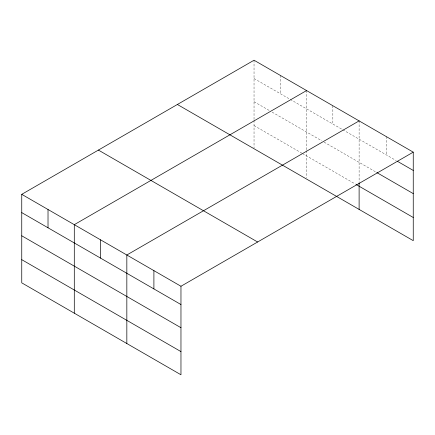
<?xml version="1.0" encoding="UTF-8"?>
<svg xmlns="http://www.w3.org/2000/svg" width="435" height="435" viewBox="0 0 435 435"><rect width="100%" height="100%" fill="white"/><g stroke="black" fill="none" stroke-linecap="round" stroke-linejoin="round"><path stroke-width="0.33" stroke-dasharray="2.17 1.63" d="M254.035 78.512L289.645 99.071M290.227 99.408L342.187 129.407M342.769 129.744L396.187 160.586M254.035 101.687L269.792 110.789M272.131 112.138L321.753 140.788M324.086 142.136L376.183 172.211M254.035 125.568L301.906 153.207M302.488 153.544L355.612 184.212M386.182 136.525L386.182 154.811M359.114 120.897L359.114 182.254M332.846 105.727L332.846 124.013M306.572 90.562L306.572 149.934M306.572 150.597L306.572 177.752M280.303 75.396L280.303 93.677M254.035 60.226L254.035 119.598M254.035 120.261L254.035 148.079"/><path stroke-width="0.65" d="M413.25 152.152L254.035 60.226L21.75 194.336L21.75 282.848L180.965 374.774L180.965 286.257L413.25 152.152L413.25 240.664L336.347 196.267M306.572 90.562L74.293 224.667L74.293 313.184M359.114 120.897L126.835 255.002L126.835 343.519M397.362 161.265L413.25 170.438M376.77 172.548L413.25 193.613M356.2 184.549L413.25 217.489M177.377 104.482L336.598 196.408M98.402 150.08L257.623 242.001M21.75 194.336L180.965 286.257M21.75 212.617L180.965 304.543M21.75 235.797L180.965 327.718M21.75 259.673L180.965 351.6M359.114 182.917L359.114 209.414M153.903 270.63L153.903 288.916M100.561 239.837L100.561 258.124M48.019 209.501L48.019 227.788"/></g></svg>
